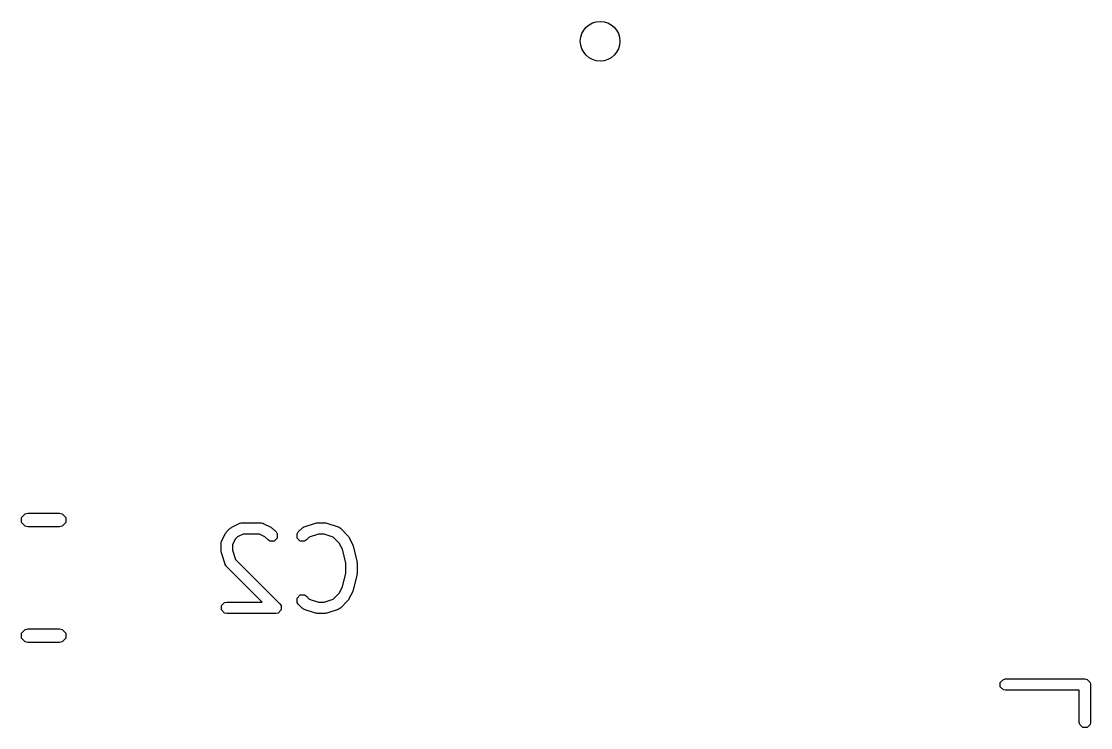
# Model space of a CAD drawing. Extents: x 4.95 to 7.04, y -4.14 to -2.94.
# Drawn here: x 6.0173 to 6.3885, y -3.188 to -2.9428 of the extents above; entities that cross this region are included whole.
import ezdxf

# ---------------------------------------------------------------- set-up
doc = ezdxf.new("R2010")
doc.units = 0
doc.header["$MEASUREMENT"] = 0
doc.layers.add('BLACK', color=7, linetype='CONTINUOUS')

msp = doc.modelspace()

# ---------------------------------------------------------------- linework, layer by layer
at = {"layer": 'BLACK', "linetype": 'CONTINUOUS'}
for p, q in [((6.01728, -3.11502), (6.01856, -3.11374)), ((6.01856, -3.11374), (6.01947, -3.11356)), ((6.01947, -3.11356), (6.03053, -3.11356)), ((6.03053, -3.11356), (6.03144, -3.11374)), ((6.03144, -3.11374), (6.03272, -3.11502)), ((6.01728, -3.11683), (6.01728, -3.11502)), ((6.01856, -3.1181), (6.01728, -3.11683)), ((6.01947, -3.11828), (6.01856, -3.1181)), ((6.03053, -3.11828), (6.01947, -3.11828)), ((6.03144, -3.1181), (6.03053, -3.11828)), ((6.03272, -3.11683), (6.03144, -3.1181)), ((6.03272, -3.11502), (6.03272, -3.11683)), ((6.09008, -3.11859), (6.09033, -3.1184)), ((6.09033, -3.1184), (6.09295, -3.11708)), ((6.09295, -3.11708), (6.09305, -3.11706)), ((6.09305, -3.11706), (6.09308, -3.11703)), ((6.09308, -3.11703), (6.09339, -3.11696)), ((6.09339, -3.11696), (6.09369, -3.11688)), ((6.09369, -3.11688), (6.09374, -3.11689)), ((6.09374, -3.11689), (6.09383, -3.11688)), ((6.09383, -3.11688), (6.10039, -3.11688)), ((6.10039, -3.11688), (6.10049, -3.11689)), ((6.10049, -3.11689), (6.10053, -3.11688)), ((6.10053, -3.11688), (6.10084, -3.11696)), ((6.10084, -3.11696), (6.10115, -3.11703)), ((6.10115, -3.11703), (6.10118, -3.11706)), ((6.10118, -3.11706), (6.10127, -3.11708)), ((6.10127, -3.11708), (6.1039, -3.1184)), ((6.1039, -3.1184), (6.10415, -3.11859)), ((6.11513, -3.11851), (6.11539, -3.11834)), ((6.11539, -3.11834), (6.11543, -3.11834)), ((6.11543, -3.11834), (6.11552, -3.11829)), ((6.11552, -3.11829), (6.11946, -3.11698)), ((6.11946, -3.11698), (6.11977, -3.11694)), ((6.11977, -3.11694), (6.12008, -3.11688)), ((6.12008, -3.11688), (6.1227, -3.11688)), ((6.1227, -3.11688), (6.12301, -3.11694)), ((6.12301, -3.11694), (6.12333, -3.11698)), ((6.12333, -3.11698), (6.12726, -3.11829)), ((6.12726, -3.11829), (6.12735, -3.11834)), ((6.12735, -3.11834), (6.12739, -3.11834)), ((6.12739, -3.11834), (6.12766, -3.11851)), ((6.08682, -3.12321), (6.08813, -3.12059)), ((6.08813, -3.12059), (6.08833, -3.12034)), ((6.08833, -3.12034), (6.0885, -3.12008)), ((6.0885, -3.12008), (6.08982, -3.11876)), ((6.08982, -3.11876), (6.09008, -3.11859)), ((6.09237, -3.12177), (6.09151, -3.12263)), ((6.0943, -3.12081), (6.09237, -3.12177)), ((6.09993, -3.12081), (6.0943, -3.12081)), ((6.10185, -3.12177), (6.09993, -3.12081)), ((6.10294, -3.12286), (6.10185, -3.12177)), ((6.10415, -3.11859), (6.10441, -3.11876)), ((6.10441, -3.11876), (6.10572, -3.12008)), ((6.10572, -3.12008), (6.10615, -3.12072)), ((6.10615, -3.12072), (6.10615, -3.12222)), ((6.11301, -3.12072), (6.11344, -3.12008)), ((6.11301, -3.12222), (6.11301, -3.12072)), ((6.11344, -3.12008), (6.11475, -3.11876)), ((6.11475, -3.11876), (6.11483, -3.11871)), ((6.11483, -3.11871), (6.11485, -3.11867)), ((6.11485, -3.11867), (6.11513, -3.11851)), ((6.11721, -3.12188), (6.11622, -3.12286)), ((6.1204, -3.12081), (6.11721, -3.12188)), ((6.12238, -3.12081), (6.1204, -3.12081)), ((6.12558, -3.12188), (6.12238, -3.12081)), ((6.12765, -3.12395), (6.12558, -3.12188)), ((6.12766, -3.11851), (6.12793, -3.11867)), ((6.12793, -3.11867), (6.12795, -3.11871)), ((6.12795, -3.11871), (6.12803, -3.11876)), ((6.12803, -3.11876), (6.13066, -3.12139)), ((6.13066, -3.12139), (6.13083, -3.12165)), ((6.13083, -3.12165), (6.13103, -3.1219)), ((6.13103, -3.1219), (6.13234, -3.12453)), ((6.08661, -3.12409), (6.08663, -3.124)), ((6.08661, -3.12672), (6.08661, -3.12409)), ((6.08662, -3.12395), (6.0867, -3.12365)), ((6.08663, -3.124), (6.08662, -3.12395)), ((6.0867, -3.12365), (6.08676, -3.12334)), ((6.08676, -3.12334), (6.0868, -3.12331)), ((6.0868, -3.12331), (6.08682, -3.12321)), ((6.09151, -3.12263), (6.09055, -3.12456)), ((6.09055, -3.12456), (6.09055, -3.1264)), ((6.10358, -3.12329), (6.10294, -3.12286)), ((6.10508, -3.12329), (6.10358, -3.12329)), ((6.10615, -3.12222), (6.10508, -3.12329)), ((6.11408, -3.12329), (6.11301, -3.12222)), ((6.11558, -3.12329), (6.11408, -3.12329)), ((6.11622, -3.12286), (6.11558, -3.12329)), ((6.12872, -3.12609), (6.12765, -3.12395)), ((6.13234, -3.12453), (6.1324, -3.12473)), ((6.1324, -3.12473), (6.13249, -3.12493)), ((6.13249, -3.12493), (6.1338, -3.13018)), ((6.08668, -3.12703), (6.08661, -3.12672)), ((6.08672, -3.12734), (6.08668, -3.12703)), ((6.08803, -3.13128), (6.08672, -3.12734)), ((6.09055, -3.1264), (6.09162, -3.12959)), ((6.09162, -3.12959), (6.10703, -3.14501)), ((6.12992, -3.1309), (6.12872, -3.12609)), ((6.08808, -3.13136), (6.08803, -3.13128)), ((6.08808, -3.13141), (6.08808, -3.13136)), ((6.08825, -3.13167), (6.08808, -3.13141)), ((6.08841, -3.13194), (6.08825, -3.13167)), ((6.08845, -3.13196), (6.08841, -3.13194)), ((6.0885, -3.13205), (6.08845, -3.13196)), ((6.10089, -3.14443), (6.0885, -3.13205)), ((6.12992, -3.13435), (6.12992, -3.1309)), ((6.1338, -3.13018), (6.13381, -3.13042)), ((6.13381, -3.13042), (6.13386, -3.13065)), ((6.13386, -3.13065), (6.13386, -3.13459)), ((6.12872, -3.13915), (6.12992, -3.13435)), ((6.1338, -3.13507), (6.13249, -3.14032)), ((6.13381, -3.13483), (6.1338, -3.13507)), ((6.13386, -3.13459), (6.13381, -3.13483)), ((6.12765, -3.1413), (6.12872, -3.13915)), ((6.13234, -3.14072), (6.13103, -3.14335)), ((6.1324, -3.14051), (6.13234, -3.14072)), ((6.13249, -3.14032), (6.1324, -3.14051)), ((6.08783, -3.14458), (6.08858, -3.14443)), ((6.08858, -3.14443), (6.10089, -3.14443)), ((6.11301, -3.14302), (6.11408, -3.14196)), ((6.11301, -3.14453), (6.11301, -3.14302)), ((6.11408, -3.14196), (6.11558, -3.14196)), ((6.11558, -3.14196), (6.11622, -3.14239)), ((6.11622, -3.14239), (6.11721, -3.14337)), ((6.11721, -3.14337), (6.1204, -3.14443)), ((6.1204, -3.14443), (6.12238, -3.14443)), ((6.12238, -3.14443), (6.12558, -3.14337)), ((6.12558, -3.14337), (6.12765, -3.1413)), ((6.13066, -3.14386), (6.12803, -3.14648)), ((6.13083, -3.1436), (6.13066, -3.14386)), ((6.13103, -3.14335), (6.13083, -3.1436)), ((6.08676, -3.14565), (6.08783, -3.14458)), ((6.08676, -3.14716), (6.08676, -3.14565)), ((6.08783, -3.14822), (6.08676, -3.14716)), ((6.10746, -3.14716), (6.1064, -3.14822)), ((6.10703, -3.14501), (6.10746, -3.14565)), ((6.10746, -3.14565), (6.10746, -3.14565)), ((6.10746, -3.14565), (6.10746, -3.14716)), ((6.11344, -3.14517), (6.11301, -3.14453)), ((6.11475, -3.14648), (6.11344, -3.14517)), ((6.11483, -3.14654), (6.11475, -3.14648)), ((6.11485, -3.14658), (6.11483, -3.14654)), ((6.11513, -3.14673), (6.11485, -3.14658)), ((6.11539, -3.14691), (6.11513, -3.14673)), ((6.11543, -3.14691), (6.11539, -3.14691)), ((6.11552, -3.14696), (6.11543, -3.14691)), ((6.11946, -3.14827), (6.11552, -3.14696)), ((6.12726, -3.14696), (6.12333, -3.14827)), ((6.12735, -3.14691), (6.12726, -3.14696)), ((6.12739, -3.14691), (6.12735, -3.14691)), ((6.12766, -3.14673), (6.12739, -3.14691)), ((6.12793, -3.14658), (6.12766, -3.14673)), ((6.12795, -3.14654), (6.12793, -3.14658)), ((6.12803, -3.14648), (6.12795, -3.14654)), ((6.08858, -3.14837), (6.08783, -3.14822)), ((6.10564, -3.14837), (6.08858, -3.14837)), ((6.1064, -3.14822), (6.10564, -3.14837)), ((6.11977, -3.14831), (6.11946, -3.14827)), ((6.12008, -3.14837), (6.11977, -3.14831)), ((6.1227, -3.14837), (6.12008, -3.14837)), ((6.12301, -3.14831), (6.1227, -3.14837)), ((6.12333, -3.14827), (6.12301, -3.14831)), ((6.01728, -3.15517), (6.01856, -3.1539)), ((6.01728, -3.15698), (6.01728, -3.15517)), ((6.01856, -3.1539), (6.01947, -3.15372)), ((6.01947, -3.15372), (6.03053, -3.15372)), ((6.03053, -3.15372), (6.03144, -3.1539)), ((6.03144, -3.1539), (6.03272, -3.15517)), ((6.03272, -3.15517), (6.03272, -3.15698)), ((6.01856, -3.15826), (6.01728, -3.15698)), ((6.01947, -3.15844), (6.01856, -3.15826)), ((6.03053, -3.15844), (6.01947, -3.15844)), ((6.03144, -3.15826), (6.03053, -3.15844)), ((6.03272, -3.15698), (6.03144, -3.15826)), ((6.35718, -3.17232), (6.35825, -3.17126)), ((6.35718, -3.17383), (6.35718, -3.17232)), ((6.35825, -3.1749), (6.35718, -3.17383)), ((6.35825, -3.17126), (6.359, -3.17111)), ((6.359, -3.17111), (6.38656, -3.17111)), ((6.38656, -3.17111), (6.38731, -3.17126)), ((6.38731, -3.17126), (6.38838, -3.17232)), ((6.38838, -3.17232), (6.38853, -3.17308)), ((6.38853, -3.17308), (6.38853, -3.1862)), ((6.359, -3.17505), (6.35825, -3.1749)), ((6.38459, -3.17505), (6.359, -3.17505)), ((6.38459, -3.1862), (6.38459, -3.17505)), ((6.38474, -3.18695), (6.38459, -3.1862)), ((6.38581, -3.18802), (6.38474, -3.18695)), ((6.38731, -3.18802), (6.38581, -3.18802)), ((6.38838, -3.18695), (6.38731, -3.18802)), ((6.38853, -3.1862), (6.38838, -3.18695))]:
    msp.add_line(p, q, dxfattribs=at)
at = {"layer": 'BLACK'}
msp.add_circle((6.21823, -2.94965), 0.00689, dxfattribs=at)
msp.add_circle((6.21823, -2.94965), 0.00689, dxfattribs=at)

doc.saveas('drawing.dxf')
